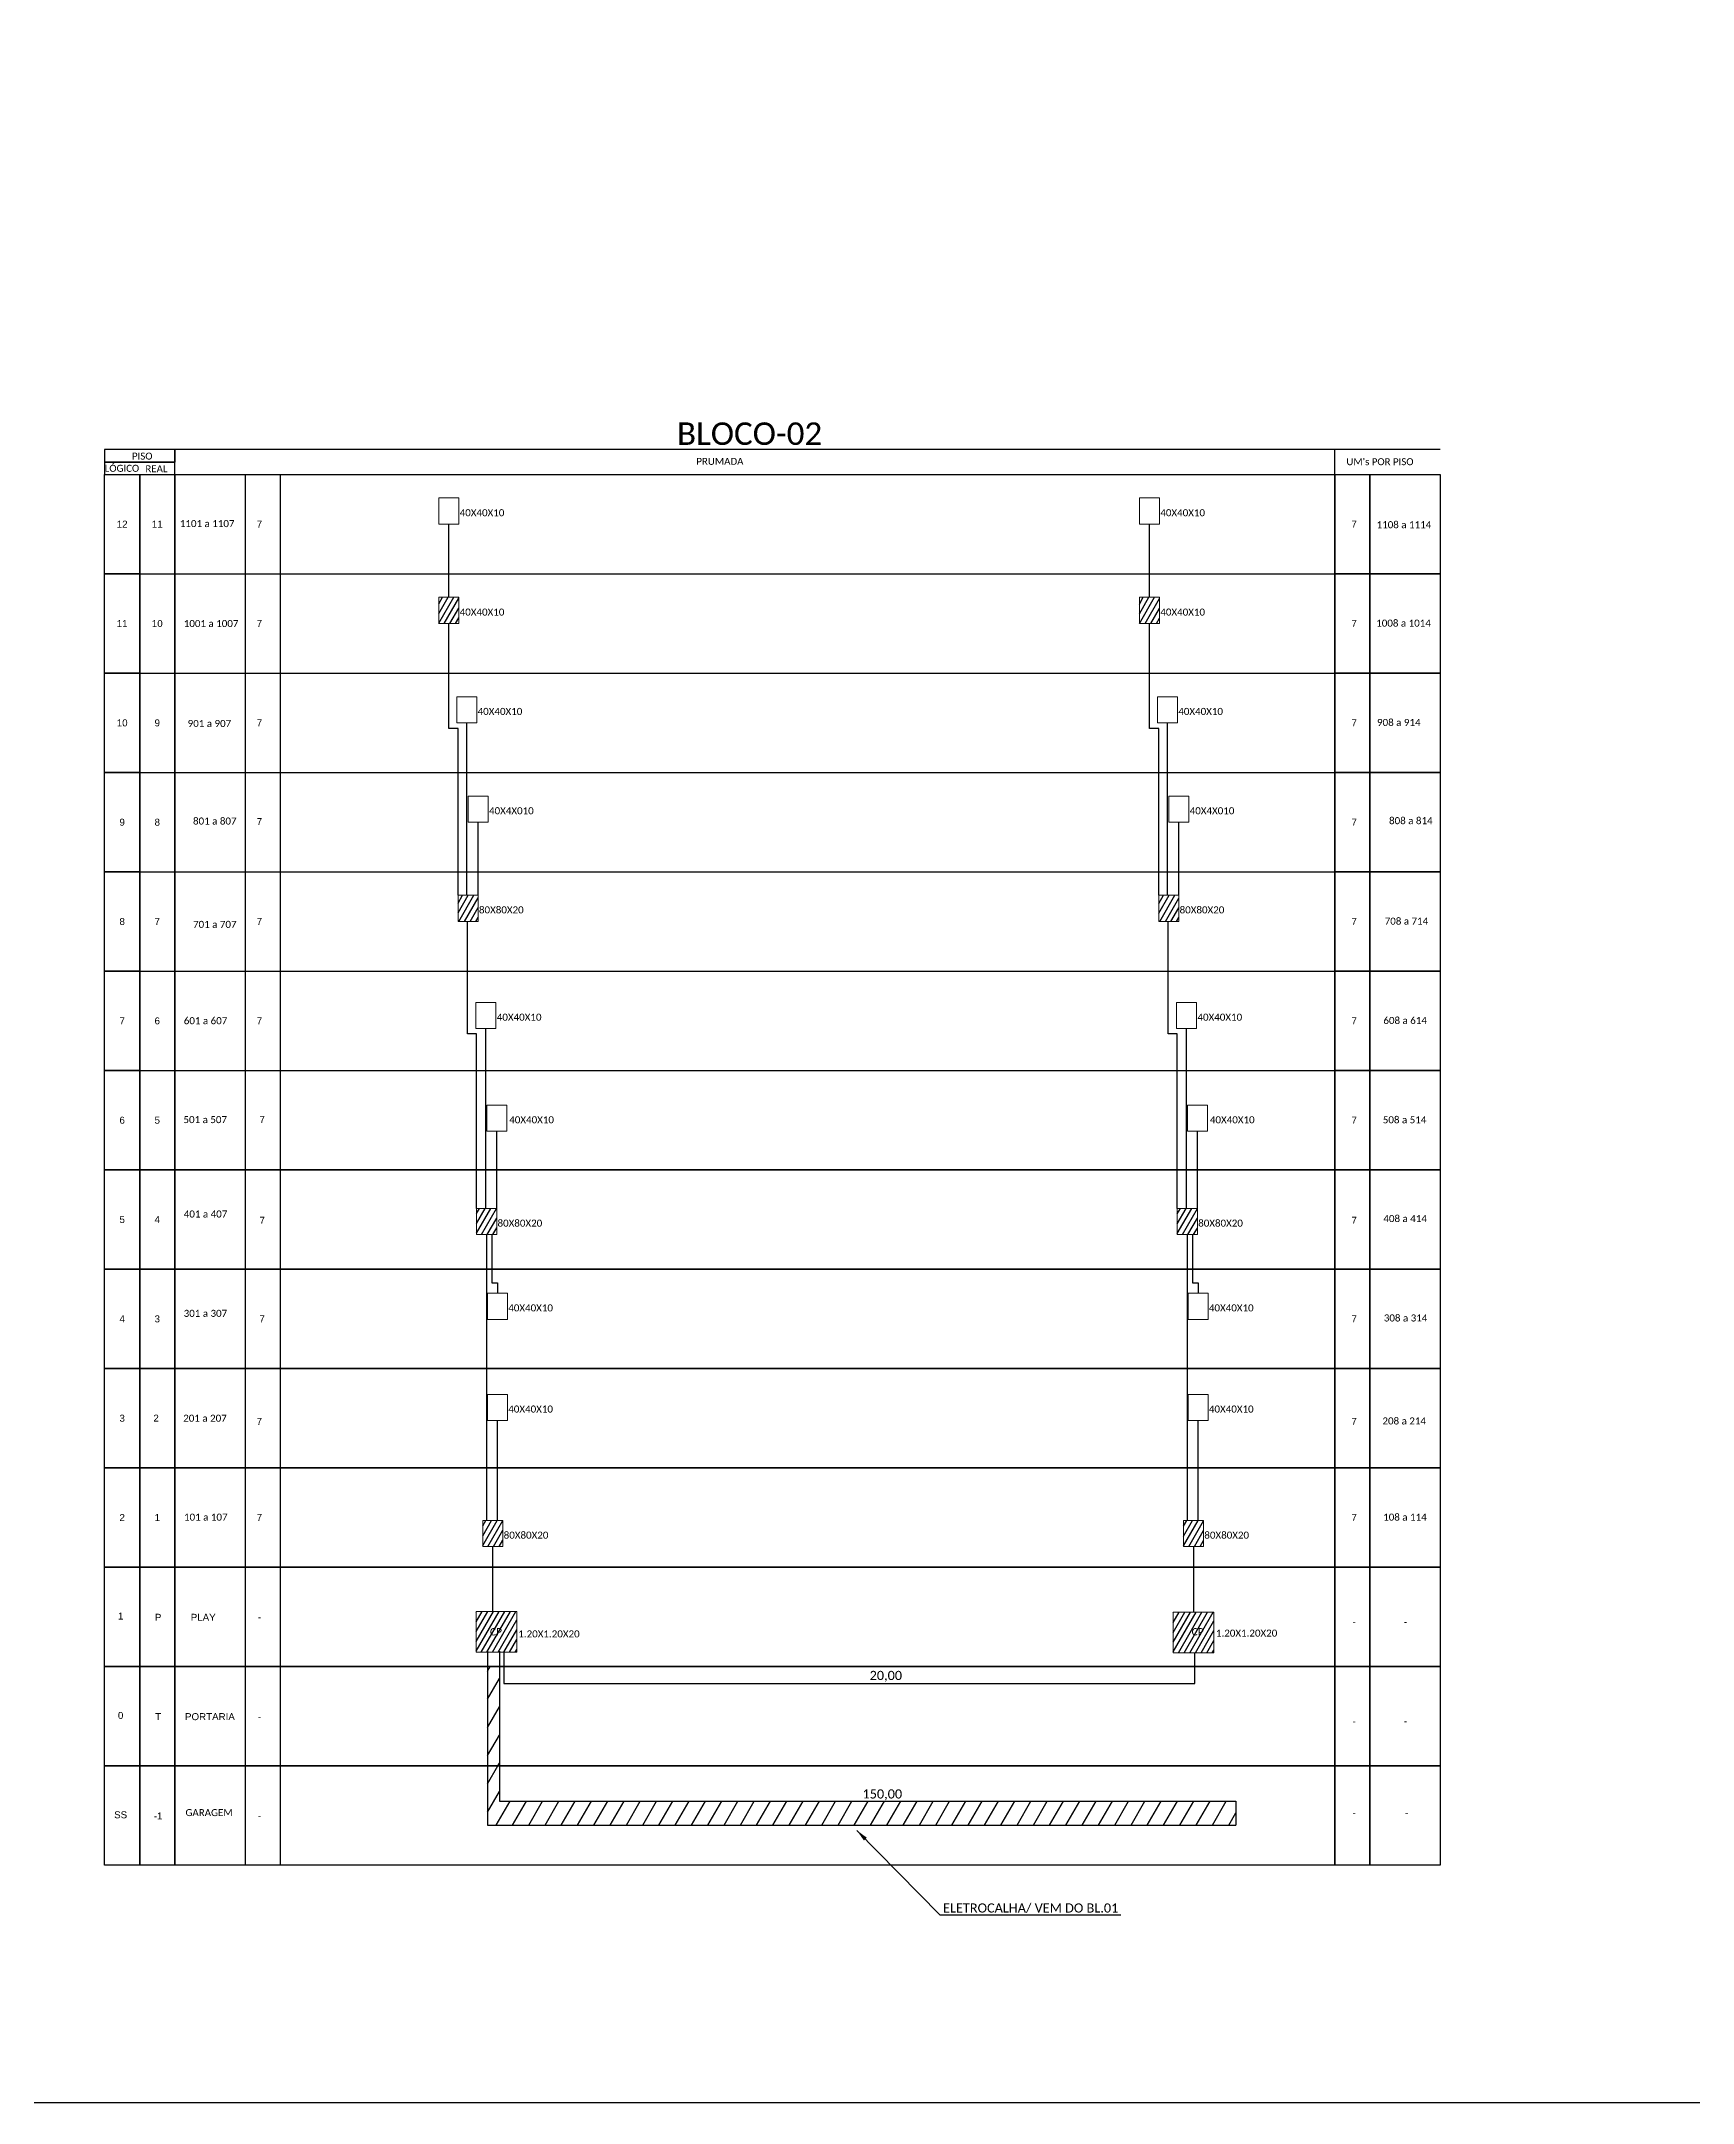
# Model space of a CAD drawing. Header units: metres. Extents: x -203 to 1885, y -55 to 636.
# Drawn here: x 274.3 to 542.1, y -55.3 to 279 of the extents above; entities that cross this region are included whole.
import ezdxf
from ezdxf.enums import TextEntityAlignment as Align

# ---------------------------------------------------------------- set-up
doc = ezdxf.new("R2010")
doc.units = ezdxf.units.M
doc.styles.add('ARIAL', font='arial.ttf')
doc.styles.get("Standard").update_dxf_attribs({"font": 'arial.ttf'})
doc.styles.add('WMF-Calibri0', font='calibri.ttf')
doc.dimstyles.get("Standard").update_dxf_attribs({"dimtxt": 0.18, "dimasz": 0.18, "dimexe": 0.18, "dimexo": 0.0625, "dimgap": 0.09, "dimtad": 0, "dimtih": 1, "dimtoh": 1, "dimdec": 4, "dimzin": 0, "dimdsep": 46, "dimtxsty": 'Standard', "dimcen": 0.09, "dimadec": 0, "dimazin": 0, "dimtfac": 1, "dimtdec": 4, "dimtofl": 0, "dimtmove": 0, "dimatfit": 3, "dimfxl": 0, "dimtolj": 1, "dimtzin": 0, "dimarcsym": 0})
pattern_1 = [(60, (8.1417, -59.5034), (-1.979734, 1.143), [])]
pattern_2 = [(60, (4.0923, -79.0422), (-0.6874077, 0.396875), [])]

msp = doc.modelspace()

# ---------------------------------------------------------------- hatches: boundary and pattern name
h = msp.add_hatch()
h.set_pattern_fill('ANSI31', color=1, scale=0.25, angle=15, style=0)
h.set_pattern_definition(pattern_2)
h.paths.add_polyline_path([(338.72, 184.6), (341.98, 184.6), (341.98, 188.85), (338.72, 188.85)])
h.paths.add_polyline_path([(341.82, 185.58), (349.72, 185.58), (349.72, 187.33), (341.82, 187.33)], flags=9)
h = msp.add_hatch()
h.set_pattern_fill('ANSI31', color=1, scale=0.25, angle=15, style=0)
h.set_pattern_definition(pattern_2)
h.paths.add_polyline_path([(455.6, 188.85), (452.34, 188.85), (452.34, 184.6), (455.6, 184.6)])
h.paths.add_polyline_path([(455.44, 185.58), (463.35, 185.58), (463.35, 187.33), (455.44, 187.33)], flags=9)
h = msp.add_hatch()
h.set_pattern_fill('ANSI31', color=1, scale=0.25, angle=15, style=0)
h.set_pattern_definition(pattern_2)
h.paths.add_polyline_path([(341.85, 140.54), (341.85, 136.3), (345.1, 136.3), (345.1, 140.54)])
h.paths.add_polyline_path([(344.94, 137.28), (352.85, 137.28), (352.85, 139.03), (344.94, 139.03)], flags=9)
h = msp.add_hatch()
h.set_pattern_fill('ANSI31', color=1, scale=0.25, angle=15, style=0)
h.set_pattern_definition(pattern_2)
h.paths.add_polyline_path([(458.73, 136.3), (458.73, 140.54), (455.47, 140.54), (455.47, 136.3)])
h.paths.add_polyline_path([(458.56, 137.28), (466.47, 137.28), (466.47, 139.03), (458.56, 139.03)], flags=9)
h = msp.add_hatch()
h.set_pattern_fill('ANSI31', color=1, scale=0.25, angle=15, style=0)
h.set_pattern_definition(pattern_2)
h.paths.add_polyline_path([(344.86, 85.51), (348.11, 85.51), (348.11, 89.75), (344.86, 89.75)])
h.paths.add_polyline_path([(347.95, 86.48), (355.86, 86.48), (355.86, 88.24), (347.95, 88.24)], flags=9)
h = msp.add_hatch()
h.set_pattern_fill('ANSI31', color=1, scale=0.25, angle=15, style=0)
h.set_pattern_definition(pattern_2)
h.paths.add_polyline_path([(458.48, 85.51), (461.74, 85.51), (461.74, 89.75), (458.48, 89.75)])
h.paths.add_polyline_path([(461.57, 86.48), (469.48, 86.48), (469.48, 88.24), (461.57, 88.24)], flags=9)
h = msp.add_hatch()
h.set_pattern_fill('ANSI31', color=1, scale=0.25, angle=15, style=0)
h.set_pattern_definition(pattern_2)
h.paths.add_polyline_path([(349.12, 39.15), (345.86, 39.15), (345.86, 34.91), (349.12, 34.91)])
h.paths.add_polyline_path([(348.96, 35.88), (356.87, 35.88), (356.87, 37.63), (348.96, 37.63)], flags=9)
h = msp.add_hatch()
h.set_pattern_fill('ANSI31', color=1, scale=0.25, angle=15, style=0)
h.set_pattern_definition(pattern_2)
h.paths.add_polyline_path([(462.74, 34.91), (462.74, 39.15), (459.48, 39.15), (459.48, 34.91)])
h.paths.add_polyline_path([(462.58, 35.88), (470.49, 35.88), (470.49, 37.63), (462.58, 37.63)], flags=9)
h = msp.add_hatch()
h.set_pattern_fill('ANSI31', color=1, scale=0.25, angle=15, style=0)
h.set_pattern_definition([(60, (-8.3559, -393.6742), (-0.6874077, 0.396875), [])])
h.paths.add_polyline_path([(351.36, 24.38), (344.77, 24.38), (344.77, 17.8), (351.36, 17.8)])
h.paths.add_polyline_path([(346.72, 20.17), (349.29, 20.17), (349.29, 21.99), (346.72, 21.99)], flags=24)
h = msp.add_hatch()
h.set_pattern_fill('ANSI31', color=1, scale=0.25, angle=15, style=0)
h.set_pattern_definition([(60, (104.6913, -393.8024), (-0.6874077, 0.396875), [])])
h.paths.add_polyline_path([(460.08, 24.26), (457.82, 24.26), (457.82, 17.68), (464.4, 17.68), (464.4, 24.26)])
h.paths.add_polyline_path([(459.86, 20.05), (462.25, 20.05), (462.25, 21.85), (459.86, 21.85)], flags=24)
h = msp.add_hatch()
h.set_pattern_fill('ANSI31', color=3, scale=0.72, angle=15, style=0)
h.set_pattern_definition(pattern_1)
h.paths.add_polyline_path([(346.63, -0.67), (348.56, -0.67), (348.56, 15.45), (346.63, 15.45)])
h = msp.add_hatch()
h.set_pattern_fill('ANSI31', color=3, scale=0.72, angle=15, style=0)
h.set_pattern_definition(pattern_1)
h.paths.add_polyline_path([(467.99, -10.29), (467.99, -6.39), (348.56, -6.39), (348.56, -0.67), (346.63, -0.67), (346.63, -10.29)])

# ---------------------------------------------------------------- linework, layer by layer
for p, q in [((501.1, 212.82), (484.01, 212.82)), ((290.23, 208.77), (295.92, 208.77)), ((290.23, 192.66), (290.23, 208.77)), ((295.92, 208.77), (393.84, 208.77)), ((295.92, 208.77), (362.22, 208.77)), ((295.92, 192.66), (295.92, 208.77)), ((295.92, 208.77), (295.92, 192.66)), ((307.31, 208.77), (307.31, 96)), ((313, 208.77), (313, 192.66)), ((367.44, 208.77), (484.02, 208.77)), ((484.02, 208.77), (484.02, 192.66)), ((290.23, 192.66), (295.92, 192.66)), ((290.23, 176.55), (290.23, 192.66)), ((295.92, 192.66), (393.84, 192.66)), ((295.92, 192.66), (362.22, 192.66)), ((295.92, 176.55), (295.92, 192.66)), ((295.92, 192.66), (295.92, 176.55)), ((307.31, 192.66), (307.31, 79.89)), ((313, 192.66), (313, 176.55)), ((367.44, 192.66), (484.02, 192.66)), ((484.02, 192.66), (484.02, 176.55)), ((290.23, 176.55), (295.92, 176.55)), ((290.23, 160.44), (290.23, 176.55)), ((295.92, 176.55), (393.84, 176.55)), ((295.92, 176.55), (362.22, 176.55)), ((295.92, 160.44), (295.92, 176.55)), ((295.92, 176.55), (295.92, 160.44)), ((307.31, 176.55), (307.31, 63.78)), ((313, 176.55), (313, 160.44)), ((367.44, 176.55), (484.02, 176.55)), ((484.02, 176.55), (484.02, 160.44)), ((290.23, 160.44), (295.92, 160.44)), ((290.23, 144.33), (290.23, 160.44)), ((295.92, 160.44), (393.84, 160.44)), ((295.92, 160.44), (362.22, 160.44)), ((295.92, 144.33), (295.92, 160.44)), ((295.92, 160.44), (295.92, 144.33)), ((307.31, 160.44), (307.31, 47.67)), ((313, 160.44), (313, 144.33)), ((367.44, 160.44), (484.02, 160.44)), ((484.02, 160.44), (484.02, 144.33)), ((290.23, 144.33), (295.92, 144.33)), ((290.23, 128.22), (290.23, 144.33)), ((295.92, 144.33), (393.84, 144.33)), ((295.92, 144.33), (362.22, 144.33)), ((295.92, 128.22), (295.92, 144.33)), ((295.92, 144.33), (295.92, 128.22)), ((307.31, 144.33), (307.31, 31.56)), ((313, 144.33), (313, 112.11)), ((367.44, 144.33), (484.02, 144.33)), ((484.02, 144.33), (484.02, 128.22)), ((290.23, 128.22), (295.92, 128.22)), ((290.23, 112.11), (290.23, 128.22)), ((295.92, 128.22), (484.02, 128.22)), ((295.92, 112.11), (295.92, 128.22)), ((295.92, 128.22), (295.92, 112.11)), ((307.31, 128.22), (307.31, 15.45)), ((484.02, 128.22), (484.02, 112.11)), ((290.23, 112.11), (295.92, 112.11)), ((290.23, 96), (290.23, 112.11)), ((295.92, 112.11), (484.02, 112.11)), ((295.92, 96), (295.92, 112.11)), ((295.92, 112.11), (295.92, 96)), ((307.31, 112.11), (307.31, 15.45)), ((307.31, 112.11), (307.31, -16.78)), ((313, 112.11), (313, 15.45)), ((313, 112.11), (313, 15.45)), ((313, 112.11), (313, 31.56)), ((484.02, 112.11), (484.02, 96)), ((295.92, 96), (290.23, 96)), ((290.23, 96), (295.92, 96)), ((290.23, 79.89), (290.23, 96)), ((484.02, 96), (295.92, 96)), ((295.92, 96), (484.02, 96)), ((295.92, 79.89), (295.92, 96)), ((295.92, 96), (295.92, 79.89)), ((307.31, 96), (307.31, -16.78)), ((313, 96), (313, -16.78)), ((313, 96), (313, -16.78)), ((484.02, 96), (484.02, 79.89)), ((295.92, 79.89), (290.23, 79.89)), ((290.23, 79.89), (295.92, 79.89)), ((290.23, 63.78), (290.23, 79.89)), ((484.02, 79.89), (295.92, 79.89)), ((295.92, 79.89), (484.02, 79.89)), ((295.92, 63.78), (295.92, 79.89)), ((295.92, 79.89), (295.92, 63.78)), ((484.02, 79.89), (484.02, 63.78)), ((295.92, 63.78), (290.23, 63.78)), ((290.23, 63.78), (295.92, 63.78)), ((290.23, 47.67), (290.23, 63.78)), ((484.02, 63.78), (295.92, 63.78)), ((295.92, 63.78), (484.02, 63.78)), ((295.92, 47.67), (295.92, 63.78)), ((295.92, 63.78), (295.92, 47.67)), ((484.02, 63.78), (484.02, 47.67)), ((295.92, 47.67), (290.23, 47.67)), ((290.23, 47.67), (295.92, 47.67)), ((290.23, 31.56), (290.23, 47.67)), ((484.02, 47.67), (295.92, 47.67)), ((295.92, 47.67), (484.02, 47.67)), ((295.92, 31.56), (295.92, 47.67)), ((295.92, 47.67), (295.92, 31.56)), ((484.02, 47.67), (484.02, 31.56)), ((295.92, 31.56), (290.23, 31.56)), ((290.23, 31.56), (295.92, 31.56)), ((290.23, 15.45), (290.23, 31.56)), ((484.02, 31.56), (295.92, 31.56)), ((295.92, 31.56), (484.02, 31.56)), ((295.92, 15.45), (295.92, 31.56)), ((295.92, 31.56), (295.92, 15.45)), ((484.02, 31.56), (484.02, 15.45)), ((295.92, 15.45), (290.23, 15.45)), ((290.23, 15.45), (295.92, 15.45)), ((290.23, -0.67), (290.23, 15.45)), ((484.02, 15.45), (295.92, 15.45)), ((295.92, 15.45), (484.02, 15.45)), ((295.92, -0.67), (295.92, 15.45)), ((295.92, 15.45), (295.92, -0.67)), ((484.02, 15.45), (484.02, -0.67)), ((290.23, -16.78), (290.23, -0.67)), ((295.92, -0.67), (290.23, -0.67)), ((290.23, -0.67), (295.92, -0.67)), ((295.92, -16.78), (295.92, -0.67)), ((295.92, -0.67), (295.92, -16.78)), ((484.02, -0.67), (295.92, -0.67)), ((295.92, -0.67), (484.02, -0.67)), ((484.02, -0.67), (484.02, -16.78)), ((295.92, -16.78), (290.23, -16.78)), ((484.02, -16.78), (295.92, -16.78))]:
    msp.add_line(p, q)
for points in [[(-203.47, 636.01), (824.44, 636.01), (824.44, -55.3), (-203.47, -55.3)], [(284.53, 208.77), (290.23, 208.77), (290.23, 192.66), (284.53, 192.66)], [(484.02, 208.77), (489.72, 208.77), (489.72, 192.66), (484.02, 192.66)], [(489.72, 208.77), (501.1, 208.77), (501.1, 192.66), (489.72, 192.66)], [(284.53, 192.66), (290.23, 192.66), (290.23, 176.55), (284.53, 176.55)], [(484.02, 192.66), (489.72, 192.66), (489.72, 176.55), (484.02, 176.55)], [(489.72, 192.66), (501.1, 192.66), (501.1, 176.55), (489.72, 176.55)], [(284.53, 176.55), (290.23, 176.55), (290.23, 160.44), (284.53, 160.44)], [(484.02, 176.55), (489.72, 176.55), (489.72, 160.44), (484.02, 160.44)], [(489.72, 176.55), (501.1, 176.55), (501.1, 160.44), (489.72, 160.44)], [(284.53, 160.44), (290.23, 160.44), (290.23, 144.33), (284.53, 144.33)], [(484.02, 160.44), (489.72, 160.44), (489.72, 144.33), (484.02, 144.33)], [(489.72, 160.44), (501.1, 160.44), (501.1, 144.33), (489.72, 144.33)], [(284.53, 144.33), (290.23, 144.33), (290.23, 128.22), (284.53, 128.22)], [(484.02, 144.33), (489.72, 144.33), (489.72, 128.22), (484.02, 128.22)], [(489.72, 144.33), (501.1, 144.33), (501.1, 128.22), (489.72, 128.22)], [(284.53, 128.22), (290.23, 128.22), (290.23, 112.11), (284.53, 112.11)], [(484.02, 128.22), (489.72, 128.22), (489.72, 112.11), (484.02, 112.11)], [(489.72, 128.22), (501.1, 128.22), (501.1, 112.11), (489.72, 112.11)], [(284.53, 112.11), (290.23, 112.11), (290.23, 96), (284.53, 96)], [(484.02, 112.11), (489.72, 112.11), (489.72, 96), (484.02, 96)], [(489.72, 112.11), (501.1, 112.11), (501.1, 96), (489.72, 96)], [(284.53, 96), (290.23, 96), (290.23, 79.89), (284.53, 79.89)], [(484.02, 96), (489.72, 96), (489.72, 79.89), (484.02, 79.89)], [(489.72, 96), (501.1, 96), (501.1, 79.89), (489.72, 79.89)], [(284.53, 79.89), (290.23, 79.89), (290.23, 63.78), (284.53, 63.78)], [(484.02, 79.89), (489.72, 79.89), (489.72, 63.78), (484.02, 63.78)], [(489.72, 79.89), (501.1, 79.89), (501.1, 63.78), (489.72, 63.78)], [(284.53, 63.78), (290.23, 63.78), (290.23, 47.67), (284.53, 47.67)], [(484.02, 63.78), (489.72, 63.78), (489.72, 47.67), (484.02, 47.67)], [(489.72, 63.78), (501.1, 63.78), (501.1, 47.67), (489.72, 47.67)], [(284.53, 47.67), (290.23, 47.67), (290.23, 31.56), (284.53, 31.56)], [(484.02, 47.67), (489.72, 47.67), (489.72, 31.56), (484.02, 31.56)], [(489.72, 47.67), (501.1, 47.67), (501.1, 31.56), (489.72, 31.56)], [(284.53, 31.56), (290.23, 31.56), (290.23, 15.45), (284.53, 15.45)], [(484.02, 31.56), (489.72, 31.56), (489.72, 15.45), (484.02, 15.45)], [(489.72, 31.56), (501.1, 31.56), (501.1, 15.45), (489.72, 15.45)], [(284.53, 15.45), (290.23, 15.45), (290.23, -0.67), (284.53, -0.67)], [(484.02, 15.45), (489.72, 15.45), (489.72, -0.67), (484.02, -0.67)], [(489.72, 15.45), (501.1, 15.45), (501.1, -0.67), (489.72, -0.67)], [(284.53, -0.67), (290.23, -0.67), (290.23, -16.78), (284.53, -16.78)], [(484.02, -0.67), (489.72, -0.67), (489.72, -16.78), (484.02, -16.78)], [(489.72, -0.67), (501.1, -0.67), (501.1, -16.78), (489.72, -16.78)]]:
    msp.add_lwpolyline(points, close=True)
at = {"color": 0}
for points in [[(284.53, 210.79), (295.92, 210.79), (295.92, 212.82), (284.53, 212.82)], [(284.53, 208.77), (295.92, 208.77), (295.92, 210.79), (284.53, 210.79)]]:
    msp.add_lwpolyline(points, close=True, dxfattribs=at)
for points in [[(295.92, 212.82), (295.92, 210.79)], [(484.01, 212.82), (295.92, 212.82)], [(484.01, 208.77), (484.01, 212.82)], [(284.53, 207.76), (284.53, 208.77)]]:
    msp.add_lwpolyline(points)
at = {"color": 0, "lineweight": 0}
for points in [[(338.72, 204.96), (341.98, 204.96), (341.98, 200.72), (338.72, 200.72)], [(452.34, 204.96), (455.6, 204.96), (455.6, 200.72), (452.34, 200.72)], [(341.63, 172.74), (344.89, 172.74), (344.89, 168.49), (341.63, 168.49)], [(455.25, 172.74), (458.51, 172.74), (458.51, 168.49), (455.25, 168.49)], [(343.48, 156.63), (346.73, 156.63), (346.73, 152.38), (343.48, 152.38)], [(457.1, 156.63), (460.35, 156.63), (460.35, 152.38), (457.1, 152.38)], [(344.74, 123.14), (348, 123.14), (348, 118.9), (344.74, 118.9)], [(458.36, 123.14), (461.62, 123.14), (461.62, 118.9), (458.36, 118.9)], [(346.49, 106.51), (349.74, 106.51), (349.74, 102.27), (346.49, 102.27)], [(460.11, 106.51), (463.36, 106.51), (463.36, 102.27), (460.11, 102.27)], [(346.6, 76), (349.86, 76), (349.86, 71.75), (346.6, 71.75)], [(460.22, 76), (463.48, 76), (463.48, 71.75), (460.22, 71.75)], [(346.6, 59.59), (349.86, 59.59), (349.86, 55.35), (346.6, 55.35)], [(460.22, 59.59), (463.48, 59.59), (463.48, 55.35), (460.22, 55.35)]]:
    msp.add_lwpolyline(points, close=True, dxfattribs=at)
at = {"color": 3}
for points in [[(340.35, 188.85), (340.35, 200.72)], [(453.97, 188.85), (453.97, 200.72)], [(341.85, 140.54), (341.85, 167.56), (340.35, 167.56), (340.35, 184.6)], [(455.47, 140.54), (455.47, 167.56), (453.97, 167.56), (453.97, 184.6)], [(343.26, 140.54), (343.26, 168.49)], [(456.88, 140.54), (456.88, 168.49)], [(345.1, 140.54), (345.1, 152.38)], [(458.73, 140.54), (458.73, 152.38)], [(344.86, 89.75), (344.86, 118.07), (343.4, 118.07), (343.4, 136.3)], [(458.48, 89.75), (458.48, 118.07), (457.02, 118.07), (457.02, 136.3)], [(346.37, 89.75), (346.37, 118.9)], [(459.99, 89.75), (459.99, 118.9)], [(348.11, 89.75), (348.11, 102.27)], [(461.74, 89.75), (461.74, 102.27)], [(346.49, 39.15), (346.49, 85.51)], [(347.34, 85.51), (347.34, 77.7), (348.23, 77.7), (348.23, 76)], [(460.11, 39.15), (460.11, 85.51)], [(460.96, 85.51), (460.96, 77.7), (461.85, 77.7), (461.85, 76)], [(348.23, 39.15), (348.23, 55.35)], [(461.85, 39.15), (461.85, 55.35)], [(347.49, 24.26), (347.49, 34.91)], [(461.11, 34.91), (461.11, 24.26)], [(346.63, 17.94), (346.63, -10.29), (467.99, -10.29)], [(348.56, 17.94), (348.56, -6.39), (467.99, -6.39)], [(349.27, 17.94), (349.27, 12.69), (461.35, 12.69), (461.35, 17.68)], [(467.99, -6.39), (467.99, -10.29)]]:
    msp.add_lwpolyline(points, dxfattribs=at)
at = {"color": 1, "lineweight": 0}
for points in [[(338.72, 188.85), (341.98, 188.85), (341.98, 184.6), (338.72, 184.6)], [(452.34, 188.85), (455.6, 188.85), (455.6, 184.6), (452.34, 184.6)], [(341.85, 140.54), (345.1, 140.54), (345.1, 136.3), (341.85, 136.3)], [(455.47, 140.54), (458.73, 140.54), (458.73, 136.3), (455.47, 136.3)], [(344.86, 89.75), (348.11, 89.75), (348.11, 85.51), (344.86, 85.51)], [(458.48, 89.75), (461.74, 89.75), (461.74, 85.51), (458.48, 85.51)], [(345.86, 39.15), (349.12, 39.15), (349.12, 34.91), (345.86, 34.91)], [(459.48, 39.15), (462.74, 39.15), (462.74, 34.91), (459.48, 34.91)], [(344.77, 24.38), (351.36, 24.38), (351.36, 17.8), (344.77, 17.8)], [(457.82, 24.26), (464.4, 24.26), (464.4, 17.68), (457.82, 17.68)]]:
    msp.add_lwpolyline(points, close=True, dxfattribs=at)

# ---------------------------------------------------------------- texts
at = {"color": 3, "style": 'WMF-Calibri0'}
msp.add_text('BLOCO-02', height=3.648, dxfattribs=at).set_placement((377.35, 213.57))
at = {"color": 0, "style": 'WMF-Calibri0'}
for s, height, p in [('  LÓGICO', 1.132, (283.76, 209.21)), ('     PISO', 1.132, (286.97, 211.19)), ('PRUMADA', 1.132, (380.49, 210.34)), ("UM's POR PISO", 1.1316, (485.9, 210.28)), ('    REAL', 1.132, (289.55, 209.13))]:
    msp.add_text(s, height=height, dxfattribs=at).set_placement(p)
at = {"style": 'WMF-Calibri0'}
for s, height, p in [('1101 a 1107', 1.14, (296.73, 200.24)), ('40X40X10', 1.14, (342.11, 202)), ('40X40X10', 1.14, (455.73, 202)), ('1108 a 1114', 1.14, (490.8, 200.06)), ('1001 a 1007', 1.14, (297.37, 184.03)), ('40X40X10', 1.14, (342.11, 185.89)), ('40X40X10', 1.14, (455.73, 185.89)), ('1008 a 1014', 1.14, (490.74, 184.1)), ('40X40X10', 1.14, (345.02, 169.78)), ('40X40X10', 1.14, (458.64, 169.78)), ('901 a 907', 1.14, (298, 167.82)), ('908 a 914', 1.14, (490.87, 167.99)), ('40X4X010', 1.14, (346.87, 153.67)), ('40X4X010', 1.14, (460.49, 153.67)), ('801 a 807', 1.14, (298.87, 152)), ('808 a 814', 1.14, (492.82, 152.06)), ('80X80X20', 1.14, (345.24, 137.59)), ('80X80X20', 1.14, (458.86, 137.59)), ('701 a 707', 1.14, (298.87, 135.24)), ('708 a 714', 1.14, (492.11, 135.77)), ('601 a 607', 1.14, (297.37, 119.62)), ('40X40X10', 1.14, (348.13, 120.19)), ('40X40X10', 1.14, (461.75, 120.19)), ('608 a 614', 1.14, (491.9, 119.66)), ('501 a 507', 1.14, (297.32, 103.58)), ('40X40X10', 1.14, (350.15, 103.55)), ('40X40X10', 1.14, (463.77, 103.55)), ('508 a 514', 1.14, (491.81, 103.55)), ('401 a 407', 1.14, (297.37, 88.27)), ('80X80X20', 1.14, (348.25, 86.79)), ('80X80X20', 1.14, (461.87, 86.79)), ('408 a 414', 1.14, (491.9, 87.53)), ('40X40X10', 1.14, (349.99, 73.04)), ('40X40X10', 1.14, (463.61, 73.04)), ('301 a 307', 1.14, (297.35, 72.16)), ('308 a 314', 1.14, (491.97, 71.41)), ('40X40X10', 1.14, (349.99, 56.64)), ('40X40X10', 1.14, (463.61, 56.64)), ('201 a 207', 1.14, (297.28, 55.15)), ('208 a 214', 1.14, (491.75, 54.71)), ('101 a 107', 1.14, (297.41, 39.11)), ('108 a 114', 1.14, (491.87, 39.11)), ('80X80X20', 1.14, (349.25, 36.19)), ('80X80X20', 1.14, (462.87, 36.19)), ('CP', 1.188, (347.02, 20.49)), ('1.20X1.20X20', 1.14, (351.62, 20.17)), ('CP', 1.188, (460.81, 20.49)), ('1.20X1.20X20', 1.14, (464.75, 20.3)), ('-', 1.14, (495.22, 22.09)), ('20,00', 1.482, (408.59, 13.26)), ('-', 1.14, (495.22, 5.98)), ('150,00', 1.482, (407.43, -5.95)), ('GARAGEM', 1.14, (297.65, -8.81)), ('-', 1.14, (495.4, -8.92))]:
    msp.add_text(s, height=height, dxfattribs=at).set_placement(p)
at = {"color": 2, "style": 'WMF-Calibri0'}
msp.add_text('ELETROCALHA/ VEM DO BL.01', height=1.482, dxfattribs=at).set_placement((420.49, -24.45))
at = {"style": 'ARIAL', "flags": 12}
for tag, text, height, p in [('12', 'XX', 1.132, (287.38, 200.72)), ('11', 'XX', 1.132, (293.07, 200.72)), ('7', 'XX', 1.132, (309.63, 200.72)), ('7', 'XX', 1.132, (487.16, 200.72)), ('11', 'XX', 1.132, (287.38, 184.6)), ('10', 'XX', 1.132, (293.07, 184.6)), ('7', 'XX', 1.132, (309.63, 184.6)), ('7', 'XX', 1.132, (487.16, 184.6)), ('10', '', 1.13, (287.38, 168.49)), ('9', 'XX', 1.132, (293.07, 168.49)), ('7', 'XX', 1.132, (309.63, 168.49)), ('7', 'XX', 1.132, (487.16, 168.49)), ('9', 'XX', 1.132, (287.38, 152.38)), ('8', 'XX', 1.132, (293.07, 152.38)), ('7', 'XX', 1.132, (309.63, 152.48)), ('7', 'XX', 1.132, (487.16, 152.38)), ('8', 'XX', 1.132, (287.38, 136.27)), ('7', 'XX', 1.132, (293.07, 136.27)), ('7', 'XX', 1.132, (309.63, 136.27)), ('7', 'XX', 1.132, (487.16, 136.27)), ('7', 'XX', 1.132, (287.38, 120.16)), ('6', 'XX', 1.132, (293.07, 120.16)), ('7', 'XX', 1.132, (309.63, 120.16)), ('7', 'XX', 1.132, (487.16, 120.16)), ('6', 'XX', 1.132, (287.38, 104.05)), ('5', 'XX', 1.132, (293.07, 104.05)), ('7', 'XX', 1.132, (310.09, 104.17)), ('7', 'XX', 1.132, (487.16, 104.05)), ('5', 'XX', 1.132, (287.38, 87.94)), ('4', 'XX', 1.132, (293.07, 87.94)), ('7', 'XX', 1.132, (310.09, 87.82)), ('7', 'XX', 1.132, (487.16, 87.82)), ('4', 'XX', 1.132, (287.38, 71.83)), ('3', 'XX', 1.132, (293.07, 71.83)), ('7', 'XX', 1.132, (310.07, 71.83)), ('7', 'XX', 1.132, (487.16, 71.83)), ('3', 'XX', 1.132, (287.38, 55.72)), ('2', 'XX', 1.132, (292.88, 55.74)), ('7', 'XX', 1.132, (309.63, 55.21)), ('7', 'XX', 1.132, (487.16, 55.21)), ('2', 'XX', 1.132, (287.38, 39.61)), ('1', 'PL', 1.132, (293.07, 39.61)), ('7', '0', 1.13, (309.63, 39.61)), ('7', '0', 1.13, (487.16, 39.61)), ('1', 'XX', 1.132, (287.13, 23.63)), ('P', 'XX', 1.132, (293.21, 23.43)), ('PLAY', 'XX', 1.132, (300.52, 23.43)), ('-', 'XX', 1.132, (309.63, 23.47)), ('-', 'XX', 1.132, (487.16, 22.69)), ('0', 'XX', 1.132, (287.13, 7.52)), ('T', 'XX', 1.132, (293.21, 7.32)), ('PORTARIA', 'PORTARIA', 1.132, (301.61, 7.32)), ('-', 'XX', 1.132, (309.63, 7.35)), ('-', 'XX', 1.132, (487.16, 6.58)), ('SS', 'XX', 1.132, (287.13, -8.59)), ('-1', 'XX', 1.132, (293.21, -8.79)), ('-', 'XX', 1.132, (309.63, -8.76)), ('-', 'XX', 1.132, (487.16, -8.27))]:
    msp.add_attdef(tag, text=text, height=height, dxfattribs=at).set_placement(p, align=Align.MIDDLE_CENTER)

# ---------------------------------------------------------------- leaders
at = {"color": 2}
msp.add_leader([(406.51, -11.12), (419.95, -24.83), (449.32, -24.83)], dimstyle='Standard', override={"dimasz": 2}, dxfattribs=at)

doc.saveas('drawing.dxf')
